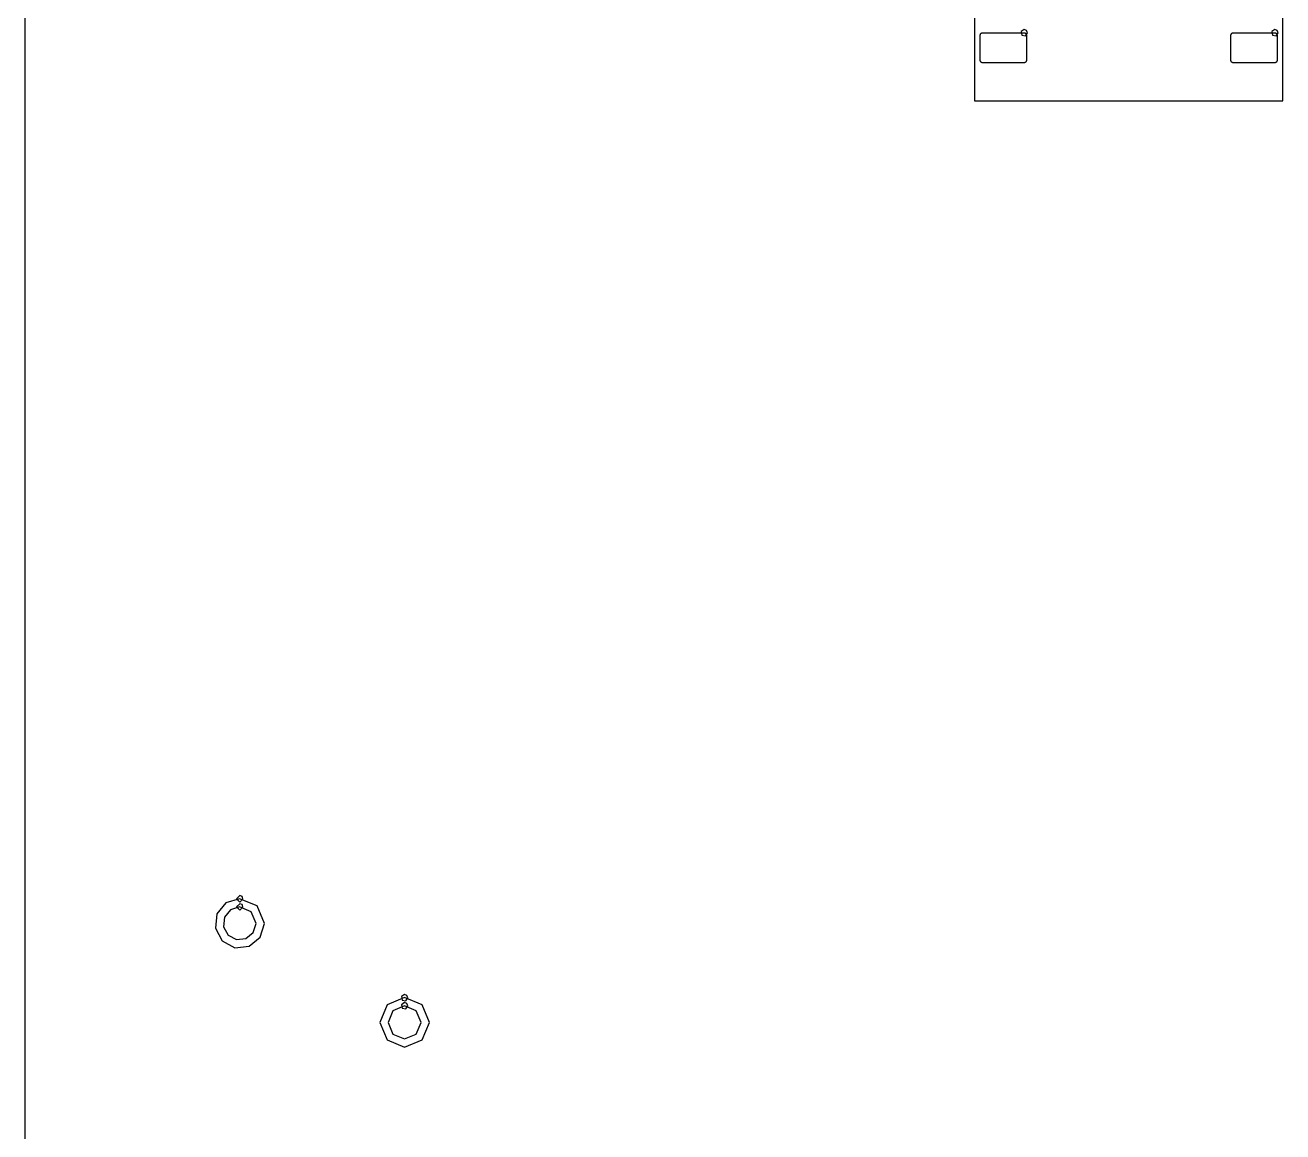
# Model space of a CAD drawing. Extents: x 114 to 258, y 8 to 198.
# Drawn here: x 113.55 to 151.67, y 101.99 to 135.54 of the extents above; entities that cross this region are included whole.
import ezdxf

# ---------------------------------------------------------------- set-up
doc = ezdxf.new("R2010")
doc.units = 0

msp = doc.modelspace()

# ---------------------------------------------------------------- linework, layer by layer
at = {"layer": 'Layer 1', "color": 7}
for points in [[(113.54816, 100.80986), (113.54816, 187.80994)], [(142.32382, 137.73892), (142.32382, 133.23804)], [(151.67356, 133.23804), (151.67356, 137.73892)], [(143.833596, 135.405854), (143.741208, 135.344122), (143.762885, 135.235143), (143.871864, 135.213466), (143.933596, 135.305854), (143.904307, 135.376565), (143.833596, 135.405854), (143.833596, 135.405854)], [(151.43353, 135.405854), (151.341142, 135.344122), (151.362819, 135.235143), (151.471798, 135.213466), (151.53353, 135.305854), (151.504241, 135.376565), (151.43353, 135.405854), (151.43353, 135.405854)], [(142.49908, 135.23194), (142.50162, 135.23956)], [(142.49908, 134.47248), (142.49908, 135.23194)], [(142.50162, 135.24718), (142.50416, 135.2548)], [(142.50162, 135.23956), (142.50162, 135.24718)], [(142.50416, 135.2548), (142.5067, 135.25988)], [(142.5067, 135.25988), (142.50924, 135.2675)], [(142.50924, 135.2675), (142.51178, 135.27512)], [(142.51178, 135.27512), (142.51686, 135.2802)], [(142.51686, 135.2802), (142.52194, 135.28528)], [(142.52194, 135.28528), (142.52702, 135.29036)], [(142.52702, 135.29036), (142.53464, 135.29544)], [(142.53464, 135.29544), (142.53972, 135.29798)], [(142.53972, 135.29798), (142.54734, 135.30052)], [(142.54734, 135.30052), (142.55242, 135.30306)], [(142.55242, 135.30306), (142.56004, 135.3056)], [(142.56004, 135.3056), (142.56766, 135.30814)], [(142.56766, 135.30814), (142.57528, 135.30814)], [(142.57528, 135.30814), (143.82496, 135.30814)], [(143.82496, 135.30814), (143.83258, 135.30814)], [(143.83258, 135.30814), (143.8402, 135.3056)], [(143.8402, 135.3056), (143.84782, 135.30306)], [(143.84782, 135.30306), (143.8529, 135.30052)], [(143.8529, 135.30052), (143.86052, 135.29798)], [(143.86052, 135.29798), (143.8656, 135.29544)], [(143.8656, 135.29544), (143.87322, 135.29036)], [(143.87322, 135.29036), (143.8783, 135.28528)], [(143.8783, 135.28528), (143.88338, 135.2802)], [(143.88338, 135.2802), (143.88846, 135.27512)], [(143.88846, 135.27512), (143.891, 135.2675)], [(143.891, 135.2675), (143.89354, 135.25988)], [(143.89354, 135.25988), (143.89608, 135.2548)], [(143.89608, 135.2548), (143.89862, 135.24718)], [(143.89862, 135.24718), (143.89862, 135.23956)], [(143.89862, 135.23956), (143.90116, 135.23194)], [(143.90116, 135.23194), (143.90116, 134.47248)], [(150.1013, 135.24718), (150.10384, 135.2548)], [(150.1013, 135.23956), (150.1013, 135.24718)], [(150.1013, 135.23194), (150.1013, 135.23956)], [(150.1013, 134.47248), (150.1013, 135.23194)], [(150.10384, 135.2548), (150.10638, 135.25988)], [(150.10638, 135.25988), (150.10892, 135.2675)], [(150.10892, 135.2675), (150.114, 135.27512)], [(150.114, 135.27512), (150.11654, 135.2802)], [(150.11654, 135.2802), (150.12162, 135.28528)], [(150.12162, 135.28528), (150.1267, 135.29036)], [(150.1267, 135.29036), (150.13432, 135.29544)], [(150.13432, 135.29544), (150.1394, 135.29798)], [(150.1394, 135.29798), (150.14702, 135.30052)], [(150.14702, 135.30052), (150.1521, 135.30306)], [(150.1521, 135.30306), (150.15972, 135.3056)], [(150.15972, 135.3056), (150.16734, 135.30814)], [(150.16734, 135.30814), (150.17496, 135.30814)], [(150.17496, 135.30814), (151.42464, 135.30814)], [(151.42464, 135.30814), (151.43226, 135.30814)], [(151.43226, 135.30814), (151.43988, 135.3056)], [(151.43988, 135.3056), (151.4475, 135.30306)], [(151.4475, 135.30306), (151.45258, 135.30052)], [(151.45258, 135.30052), (151.4602, 135.29798)], [(151.4602, 135.29798), (151.46782, 135.29544)], [(151.46782, 135.29544), (151.4729, 135.29036)], [(151.4729, 135.29036), (151.47798, 135.28528)], [(151.47798, 135.28528), (151.48306, 135.2802)], [(151.48306, 135.2802), (151.48814, 135.27512)], [(151.48814, 135.27512), (151.49068, 135.2675)], [(151.49068, 135.2675), (151.49322, 135.25988)], [(151.49322, 135.25988), (151.49576, 135.2548)], [(151.49576, 135.2548), (151.4983, 135.24718)], [(151.4983, 135.24718), (151.50084, 135.23956)], [(151.50084, 135.23956), (151.50084, 135.23194)], [(151.50084, 135.23194), (151.50084, 134.47248)], [(142.50162, 134.46486), (142.49908, 134.47248)], [(142.50162, 134.45724), (142.50162, 134.46486)], [(142.50416, 134.44962), (142.50162, 134.45724)], [(142.5067, 134.44454), (142.50416, 134.44962)], [(142.50924, 134.43692), (142.5067, 134.44454)], [(142.51178, 134.43184), (142.50924, 134.43692)], [(142.51686, 134.42422), (142.51178, 134.43184)], [(142.52194, 134.41914), (142.51686, 134.42422)], [(142.52702, 134.41406), (142.52194, 134.41914)], [(142.53464, 134.40898), (142.52702, 134.41406)], [(142.53972, 134.40644), (142.53464, 134.40898)], [(142.54734, 134.4039), (142.53972, 134.40644)], [(142.55242, 134.40136), (142.54734, 134.4039)], [(142.56004, 134.39882), (142.55242, 134.40136)], [(142.56766, 134.39882), (142.56004, 134.39882)], [(142.57528, 134.39628), (142.56766, 134.39882)], [(143.82496, 134.39628), (142.57528, 134.39628)], [(143.83258, 134.39882), (143.82496, 134.39628)], [(143.8402, 134.39882), (143.83258, 134.39882)], [(143.84782, 134.40136), (143.8402, 134.39882)], [(143.8529, 134.4039), (143.84782, 134.40136)], [(143.86052, 134.40644), (143.8529, 134.4039)], [(143.8656, 134.40898), (143.86052, 134.40644)], [(143.87322, 134.41406), (143.8656, 134.40898)], [(143.8783, 134.41914), (143.87322, 134.41406)], [(143.88338, 134.42422), (143.8783, 134.41914)], [(143.88846, 134.43184), (143.88338, 134.42422)], [(143.891, 134.43692), (143.88846, 134.43184)], [(143.89354, 134.44454), (143.891, 134.43692)], [(143.89608, 134.44962), (143.89354, 134.44454)], [(143.89862, 134.45724), (143.89608, 134.44962)], [(143.90116, 134.47248), (143.89862, 134.46486)], [(143.89862, 134.46486), (143.89862, 134.45724)], [(150.1013, 134.46486), (150.1013, 134.47248)], [(150.1013, 134.45724), (150.1013, 134.46486)], [(150.10384, 134.44962), (150.1013, 134.45724)], [(150.10638, 134.44454), (150.10384, 134.44962)], [(150.10892, 134.43692), (150.10638, 134.44454)], [(150.114, 134.43184), (150.10892, 134.43692)], [(150.11654, 134.42422), (150.114, 134.43184)], [(150.12162, 134.41914), (150.11654, 134.42422)], [(150.1267, 134.41406), (150.12162, 134.41914)], [(150.13432, 134.40898), (150.1267, 134.41406)], [(150.1394, 134.40644), (150.13432, 134.40898)], [(150.14702, 134.4039), (150.1394, 134.40644)], [(150.1521, 134.40136), (150.14702, 134.4039)], [(150.15972, 134.39882), (150.1521, 134.40136)], [(150.16734, 134.39882), (150.15972, 134.39882)], [(150.17496, 134.39628), (150.16734, 134.39882)], [(151.42464, 134.39628), (150.17496, 134.39628)], [(151.43226, 134.39882), (151.42464, 134.39628)], [(151.43988, 134.39882), (151.43226, 134.39882)], [(151.4475, 134.40136), (151.43988, 134.39882)], [(151.45258, 134.4039), (151.4475, 134.40136)], [(151.4602, 134.40644), (151.45258, 134.4039)], [(151.46782, 134.40898), (151.4602, 134.40644)], [(151.4729, 134.41406), (151.46782, 134.40898)], [(151.47798, 134.41914), (151.4729, 134.41406)], [(151.48306, 134.42422), (151.47798, 134.41914)], [(151.48814, 134.43184), (151.48306, 134.42422)], [(151.49068, 134.43692), (151.48814, 134.43184)], [(151.49322, 134.44454), (151.49068, 134.43692)], [(151.49576, 134.44962), (151.49322, 134.44454)], [(151.4983, 134.45724), (151.49576, 134.44962)], [(151.50084, 134.46486), (151.4983, 134.45724)], [(151.50084, 134.47248), (151.50084, 134.46486)], [(142.32382, 133.23804), (151.67356, 133.23804)], [(120.05056, 109.05724), (119.634, 108.93024)], [(120.051322, 109.156224), (119.951322, 109.056224), (120.051322, 108.956224), (120.151322, 109.056224), (120.122033, 109.126935), (120.051322, 109.156224), (120.051322, 109.156224)], [(120.58142, 108.8388), (120.05056, 109.05724)], [(119.634, 108.93024), (119.35714, 108.59496)], [(119.77116, 108.72196), (119.58828, 108.49844)], [(120.05056, 108.80832), (119.77116, 108.72196)], [(120.051322, 108.906034), (119.951322, 108.806034), (120.051322, 108.706034), (120.151322, 108.806034), (120.122033, 108.876745), (120.051322, 108.906034), (120.051322, 108.906034)], [(120.40362, 108.661), (120.05056, 108.80832)], [(120.55094, 108.30794), (120.40362, 108.661)], [(120.79986, 108.30794), (120.58142, 108.8388)], [(119.35714, 108.59496), (119.31396, 108.16062)], [(119.58828, 108.49844), (119.56034, 108.20888)], [(120.46458, 108.02854), (120.55094, 108.30794)], [(120.67286, 107.89138), (120.79986, 108.30794)], [(119.31396, 108.16062), (119.5197, 107.77708)], [(119.56034, 108.20888), (119.6975, 107.95488)], [(119.6975, 107.95488), (119.9515, 107.81772)], [(120.24106, 107.84566), (120.46458, 108.02854)], [(119.5197, 107.77708), (119.90324, 107.57134)], [(119.90324, 107.57134), (120.33758, 107.61452)], [(119.9515, 107.81772), (120.24106, 107.84566)], [(120.33758, 107.61452), (120.67286, 107.89138)], [(125.04928, 106.0575), (124.52096, 105.83652)], [(125.051312, 106.15623), (124.958924, 106.094498), (124.980601, 105.985519), (125.08958, 105.963842), (125.151312, 106.05623), (125.122023, 106.126941), (125.051312, 106.15623), (125.051312, 106.15623)], [(125.58014, 105.83652), (125.04928, 106.0575)], [(124.52096, 105.83652), (124.29998, 105.3082)], [(124.69622, 105.66126), (124.5489, 105.3082)], [(125.04928, 105.80858), (124.69622, 105.66126)], [(125.051312, 105.90604), (124.958924, 105.844308), (124.980601, 105.735329), (125.08958, 105.713652), (125.151312, 105.80604), (125.122023, 105.876751), (125.051312, 105.90604), (125.051312, 105.90604)], [(125.40488, 105.66126), (125.04928, 105.80858)], [(125.54966, 105.3082), (125.40488, 105.66126)], [(125.80112, 105.3082), (125.58014, 105.83652)], [(124.29998, 105.3082), (124.52096, 104.77734)], [(124.5489, 105.3082), (124.69622, 104.9526)], [(125.40488, 104.9526), (125.54966, 105.3082)], [(125.58014, 104.77734), (125.80112, 105.3082)], [(124.69622, 104.9526), (125.04928, 104.80782)], [(125.04928, 104.80782), (125.40488, 104.9526)], [(124.52096, 104.77734), (125.04928, 104.55636)], [(125.04928, 104.55636), (125.58014, 104.77734)]]:
    msp.add_lwpolyline(points, dxfattribs=at)

doc.saveas('drawing.dxf')
